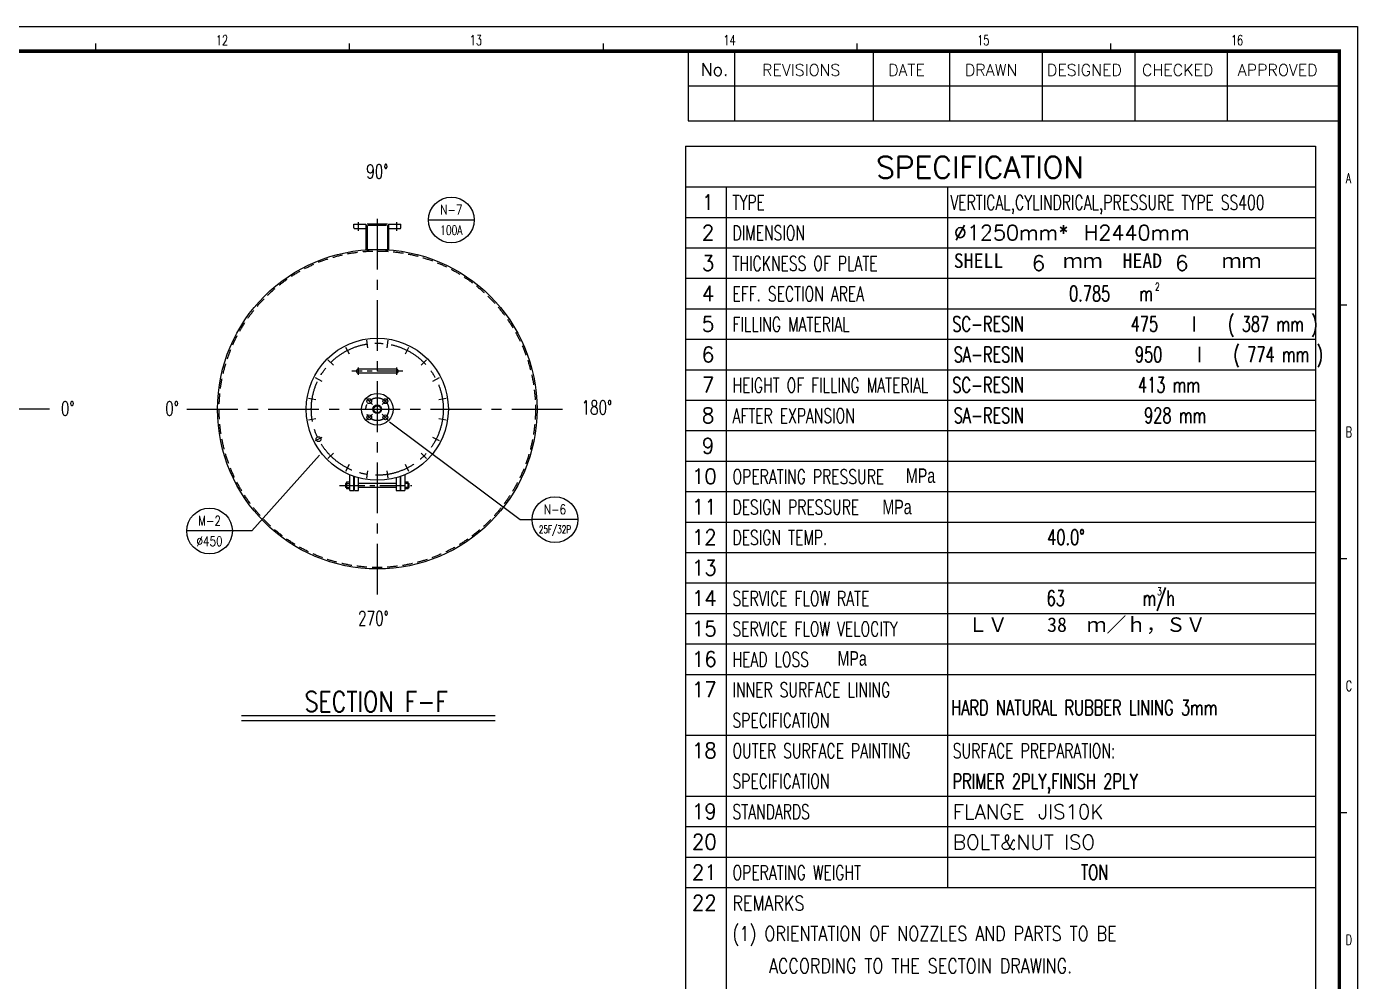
# Model space of a CAD drawing. Extents: x 0 to 36769, y -42 to 11490.
# Drawn here: x 10814 to 16058, y 7729 to 11490 of the extents above; entities that cross this region are included whole.
import ezdxf
from ezdxf.enums import TextEntityAlignment as Align

# ---------------------------------------------------------------- set-up
doc = ezdxf.new("R2010")
doc.units = 0
doc.header["$LTSCALE"] = 160
doc.header["$MEASUREMENT"] = 0
for name, pattern in [('CENTER', [2, 1.25, -0.25, 0.25, -0.25]), ('CENTER2', [1.125, 0.75, -0.125, 0.125, -0.125]), ('HIDDEN', [0.375, 0.25, -0.125])]:
    doc.linetypes.add(name, pattern=pattern)
doc.layers.get('0').update_dxf_attribs({"linetype": 'CONTINUOUS'})
for name, color, linetype in [('DIM', 7, 'CONTINUOUS'), ('T-F', 7, 'CONTINUOUS'), ('T-N', 4, 'CONTINUOUS'), ('TEXT', 7, 'CONTINUOUS'), ('TPW', 7, 'CONTINUOUS'), ('ZL', 5, 'CONTINUOUS'), ('枠', 7, 'CONTINUOUS'), ('機器', 3, 'CONTINUOUS')]:
    doc.layers.add(name, color=color, linetype=linetype)
doc.styles.add('BIGFONT', font='txt.shx', dxfattribs={"bigfont": 'bigfont'})
doc.styles.add('CHINA', font='ROMANS', dxfattribs={"bigfont": 'LSP'})
doc.styles.add('DIM', font='ROMANS', dxfattribs={"width": 0.7, "bigfont": 'EXTFONT.shx'})
doc.styles.add('NMS2', font='romans.shx', dxfattribs={"width": 0.7})
doc.styles.add('ROMANSEXTFONT', font='romans.shx', dxfattribs={"width": 0.8, "bigfont": 'extfont.shx'})
doc.dimstyles.get("Standard").update_dxf_attribs({"dimscale": 20, "dimtxt": 2.8, "dimasz": 2.5, "dimexe": 1, "dimexo": 2.5, "dimgap": 0.8, "dimtad": 1, "dimdec": 0, "dimrnd": 0.5, "dimzin": 9, "dimdsep": 46, "dimtxsty": 'ROMANSEXTFONT', "dimblk": 'OPEN', "dimcen": -0.6, "dimclrd": 256, "dimclre": 256, "dimclrt": 2, "dimadec": 0, "dimazin": 0, "dimtfac": 1, "dimtdec": 0, "dimtmove": 1, "dimatfit": 3, "dimldrblk": 'OPEN', "dimfxl": 0, "dimtvp": 1, "dimtolj": 1, "dimtzin": 9, "dimarcsym": 0})

# ---------------------------------------------------------------- blocks, each defined once
blk = doc.blocks.new('OPEN')

msp = doc.modelspace()

# ---------------------------------------------------------------- linework, layer by layer
at = {"layer": 'T-F'}
for p, q in [((11086.8863, 11392.65887), (11086.8863, 11422.65887)), ((12086.8863, 11392.65887), (12086.8863, 11422.65887)), ((13086.8863, 11392.65887), (13086.8863, 11422.65887)), ((14086.8863, 11392.65887), (14086.8863, 11422.65887)), ((15086.8863, 11392.65887), (15086.8863, 11422.65887)), ((16016.8863, 10392.65887), (15986.8863, 10392.65887)), ((16016.8863, 9392.65887), (15986.8863, 9392.65887)), ((16016.8863, 8392.65887), (15986.8863, 8392.65887))]:
    msp.add_line(p, q, dxfattribs=at)
at = {"layer": 'T-F', "const_width": 14}
msp.add_lwpolyline([(86.8863, 11392.65887), (15986.8863, 11392.65887), (15986.8863, 182.65887), (86.8863, 182.65887)], close=True, dxfattribs=at)
at = {"layer": 'TEXT'}
for p, q in [((12236.37511, 10711.70666), (12155.67511, 10711.70666)), ((12232.17511, 10706.70666), (12159.87511, 10706.70666))]:
    msp.add_line(p, q, dxfattribs=at)
at = {"layer": 'TEXT', "color": 7}
for p, q in [((12397.70328, 10728.00542), (12577.70328, 10728.00542)), ((12986.1986, 9547.44488), (12806.1986, 9547.44488)), ((11624.90358, 9502.79252), (11444.90358, 9502.79252)), ((11660.54692, 8776.46274), (12660.54692, 8776.46274)), ((11660.54692, 8756.46274), (12660.54692, 8756.46274))]:
    msp.add_line(p, q, dxfattribs=at)
for centre in [(12487.70328, 10728.00542), (12896.1986, 9547.44488), (11534.90358, 9502.79252)]:
    msp.add_circle(centre, 90, dxfattribs=at)
at = {"layer": 'TPW', "color": 2, "linetype": 'Continuous'}
for p, q in [((13420.82793, 11392.65887), (13420.82793, 11118.94367)), ((13603.30473, 11392.65887), (13603.30473, 11118.94367)), ((14149.965, 11392.65887), (14149.965, 11118.94367)), ((14450.67641, 11392.65887), (14450.67641, 11118.94367)), ((14815.63001, 11392.65887), (14815.63001, 11118.94367)), ((15180.58361, 11392.65887), (15180.58361, 11118.94367)), ((15545.53721, 11392.65887), (15545.53721, 11118.94367)), ((13420.82793, 11255.80127), (15986.8863, 11255.80127)), ((13420.82793, 11118.94367), (15986.8863, 11118.94367))]:
    msp.add_line(p, q, dxfattribs=at)
at = {"layer": 'ZL', "color": 160}
msp.add_lwpolyline([(0, 11489.58016), (16058.20392, 11489.58016), (16058.20392, 0), (0, 0)], close=True, dxfattribs=at)
at = {"layer": '枠', "color": 7, "linetype": 'Continuous'}
for p, q in [((13410.56354, 11018.10449), (13410.56354, 6914.91242)), ((13410.56354, 11018.09961), (15892.8299, 11018.09961)), ((15892.8299, 11018.10938), (15892.8299, 6914.91242)), ((13410.56354, 10858.10937), (15892.8299, 10858.10937)), ((13570.56843, 10858.10937), (13570.56843, 6914.91242)), ((14442.7446, 10858.10937), (14442.7446, 8098.12398)), ((13410.56354, 10738.10937), (15892.8299, 10738.10937)), ((13410.56354, 10618.10937), (15892.8299, 10618.10937)), ((13410.56354, 10498.10937), (15892.8299, 10498.10937)), ((13410.56354, 10378.10937), (15892.8299, 10378.10937)), ((13410.56354, 10258.10937), (15892.8299, 10258.10937)), ((13410.56354, 10138.10936), (15892.8299, 10138.10936)), ((13410.56354, 10018.10936), (15892.8299, 10018.10936)), ((13410.56354, 9898.10936), (15892.8299, 9898.10936)), ((13410.56354, 9778.10936), (15892.8299, 9778.10936)), ((13410.56354, 9658.10936), (15892.8299, 9658.10936)), ((13410.56354, 9538.10935), (15892.8299, 9538.10935)), ((13410.56354, 9418.10935), (15892.8299, 9418.10935)), ((13410.56354, 9298.10935), (15892.8299, 9298.10935)), ((13410.56354, 9178.124), (15892.8299, 9178.124)), ((13410.56354, 9058.124), (15892.8299, 9058.124)), ((13410.56354, 8938.12399), (15892.8299, 8938.12399)), ((13410.56354, 8698.12399), (15892.8299, 8698.12399)), ((13410.56354, 8458.12399), (15892.8299, 8458.12399)), ((13410.56354, 8338.12399), (15892.8299, 8338.12399)), ((13410.56354, 8218.12398), (15892.8299, 8218.12398)), ((13410.56354, 8098.12398), (15892.8299, 8098.12398))]:
    msp.add_line(p, q, dxfattribs=at)
at = {"layer": '機器'}
for p, q in [((12103.52511, 10696.70666), (12103.52511, 10711.70666)), ((12103.52511, 10711.70666), (12151.47511, 10711.70666)), ((12151.47511, 10711.70666), (12151.47511, 10611.70666)), ((12151.47511, 10706.70666), (12155.67511, 10706.70666)), ((12155.67511, 10706.70666), (12155.67511, 10611.70666)), ((12236.37511, 10706.70666), (12236.37511, 10611.70666)), ((12236.37511, 10706.70666), (12240.57511, 10706.70666)), ((12240.57511, 10711.70666), (12240.57511, 10611.70666)), ((12240.57511, 10711.70666), (12288.52512, 10711.70666)), ((12288.52512, 10696.70666), (12288.52512, 10711.70666)), ((12106.5251, 10693.70666), (12151.02511, 10693.70666)), ((12151.47511, 10693.70666), (12151.02511, 10693.70666)), ((12241.02511, 10693.70666), (12240.57511, 10693.70666)), ((12241.02511, 10693.70666), (12285.52512, 10693.70666)), ((12151.47511, 10609.74168), (12151.47511, 10611.70666)), ((12155.67511, 10610.09528), (12155.67511, 10611.70666)), ((12236.37511, 10610.09528), (12236.37511, 10611.70666)), ((12240.57511, 10609.74168), (12240.57511, 10611.70666)), ((12271.02586, 10140.38824), (12121.0268, 10140.38824)), ((12271.02586, 10124.38955), (12121.0268, 10124.38955)), ((12088.02354, 9662.38876), (12088.02354, 9724.05106)), ((12104.02468, 9662.38876), (12104.02468, 9717.9304)), ((12106.02421, 9662.38876), (12106.02421, 9717.24436)), ((12122.02535, 9662.38876), (12122.02535, 9712.34196)), ((12270.02976, 9712.3444), (12270.02976, 9662.3906)), ((12286.02845, 9717.24924), (12286.02845, 9662.3906)), ((12288.03043, 9717.93528), (12288.03043, 9662.3906)), ((12304.02912, 9724.05595), (12304.02912, 9662.3906)), ((12071.0263, 9690.39167), (12071.0263, 9674.39297)), ((12075.02536, 9690.39152), (12071.0263, 9690.39152)), ((12075.02536, 9674.39282), (12071.0263, 9674.39282)), ((12075.02536, 9696.24378), (12075.02536, 9668.54087)), ((12075.02536, 9696.24073), (12088.02598, 9696.24073)), ((12075.02536, 9674.37527), (12088.02598, 9674.37527)), ((12088.02598, 9668.54071), (12075.02536, 9668.54071)), ((12075.02552, 9690.38389), (12088.02614, 9690.38374)), ((12088.02598, 9662.40006), (12104.02712, 9662.40006)), ((12106.02665, 9662.38785), (12122.02779, 9662.38785)), ((12270.02732, 9674.38992), (12122.02535, 9674.38992)), ((12270.02732, 9690.38862), (12122.02779, 9690.38862)), ((12270.02732, 9662.38785), (12286.02845, 9662.38785)), ((12288.02799, 9662.38053), (12304.02912, 9662.38053)), ((12317.0273, 9668.54071), (12304.02668, 9668.54071)), ((12317.02867, 9674.38565), (12304.02805, 9674.38565)), ((12304.02912, 9696.24073), (12317.0273, 9696.24073)), ((12317.0273, 9690.38862), (12304.02912, 9690.38862)), ((12317.0273, 9668.54087), (12317.0273, 9696.24378)), ((12317.0273, 9690.39152), (12321.02636, 9690.39152)), ((12317.0273, 9674.39282), (12321.02636, 9674.39282)), ((12321.02636, 9674.39297), (12321.02636, 9690.39167))]:
    msp.add_line(p, q, dxfattribs=at)
at = {"layer": '機器', "color": 1, "linetype": 'CENTER'}
for p, q in [((12121.02511, 10719.45434), (12121.02511, 10685.65899)), ((12196.02511, 10732.39105), (12196.02511, 9232.39105)), ((12271.02512, 10719.45434), (12271.02512, 10685.65899)), ((12071.17706, 10227.41029), (12084.79689, 10200.67998)), ((12152.99535, 10254.00571), (12157.68885, 10224.37224)), ((12234.33726, 10224.37529), (12239.0303, 10254.00632)), ((12307.2512, 10200.68426), (12320.87103, 10227.41457)), ((12001.56668, 10176.84948), (12022.78027, 10155.63589)), ((12369.26247, 10155.63284), (12390.47591, 10176.84613)), ((12121.0268, 10147.38782), (12121.0268, 10117.38996)), ((12271.02586, 10147.38782), (12271.02586, 10117.38996)), ((11950.99245, 10107.2385), (11977.7252, 10093.61745)), ((12414.32671, 10093.60799), (12441.05503, 10107.2269)), ((11924.39611, 10025.40876), (11954.02684, 10020.71572)), ((12438.00309, 10020.71053), (12467.63397, 10025.40388)), ((10904.69232, 9982.39105), (9404.69232, 9982.39105)), ((11446.02511, 9982.39105), (12946.02511, 9982.39105)), ((11954.03035, 9944.06181), (11924.39703, 9939.36847)), ((12467.62711, 9939.37213), (12437.99638, 9944.06517)), ((11977.73191, 9871.15184), (11950.99916, 9857.53079)), ((12441.05015, 9857.54422), (12414.31953, 9871.16405)), ((12022.7818, 9809.15201), (12001.56821, 9787.93842)), ((12390.47759, 9787.93842), (12369.26415, 9809.15201)), ((12084.79475, 9764.09419), (12071.17492, 9737.36388)), ((12320.87759, 9737.35625), (12307.25776, 9764.08656)), ((12157.68473, 9740.40987), (12152.99154, 9710.77884)), ((12239.03732, 9710.77182), (12234.34428, 9740.40285))]:
    msp.add_line(p, q, dxfattribs=at)
at = {"layer": '機器', "color": 0}
msp.add_line((12155.67511, 10611.70666), (12236.37511, 10611.70666), dxfattribs=at)
at = {"layer": '機器', "color": 1, "linetype": 'CENTER', "ltscale": 0.5}
for p, q in [((12296.02855, 10132.39011), (12096.02655, 10132.39011)), ((12046.60223, 9682.39095), (12332.3546, 9682.39095))]:
    msp.add_line(p, q, dxfattribs=at)
at = {"layer": '機器', "color": 7, "linetype": 'CENTER'}
for p, q in [((12151.32943, 10027.08674), (12177.08117, 10001.335)), ((12240.7208, 10027.08674), (12214.96905, 10001.335)), ((12177.08117, 9963.44711), (12151.32943, 9937.69537)), ((12214.96905, 9963.44711), (12240.7208, 9937.69537))]:
    msp.add_line(p, q, dxfattribs=at)
at = {"layer": '機器'}
for centre, radius in [((12196.02511, 9982.39105), 629.31561), ((12196.02511, 9982.39105), 280.00189), ((12196.02511, 9982.39105), 62.50002), ((12164.2053, 10014.21087), 9.5), ((12227.84493, 10014.21087), 9.5), ((12196.02511, 9982.39105), 17), ((12196.02511, 9982.39105), 13.8), ((12164.2053, 9950.57124), 9.5), ((12227.84492, 9950.57124), 9.5), ((11964.36721, 9864.343), 9.50009)]:
    msp.add_circle(centre, radius, dxfattribs=at)
at = {"layer": '機器', "color": 6, "linetype": 'HIDDEN'}
msp.add_circle((12196.02511, 9982.39105), 623.31561, dxfattribs=at)
at = {"layer": '機器', "color": 1, "linetype": 'CENTER', "ltscale": 0.8}
msp.add_circle((12196.02511, 9982.39105), 260.00169, dxfattribs=at)
at = {"layer": '機器', "color": 0, "linetype": 'CENTER2'}
msp.add_circle((12196.02511, 9982.39105), 45.00001, dxfattribs=at)
at = {"layer": '機器'}
for centre, radius, start, end in [((12106.5251, 10696.70666), 2.99999, 180, 270), ((12285.52512, 10696.70666), 2.99999, 270, 360), ((12121.0268, 10132.39011), 8.00007, 90, 270), ((12271.02586, 10132.39011), 8.00007, 270, 90)]:
    msp.add_arc(centre, radius, start, end, dxfattribs=at)

# ---------------------------------------------------------------- texts
at = {"color": 2}
for s, height, style, p in [('SPECIFICATION', 86.1, 'BIGFONT', (14161.6654, 10892.45938)), ('%%c1250mm*', 60, 'CHINA', (14467.74543, 10648.10449)), ('H2440mm', 60, 'CHINA', (14980.98098, 10648.09961)), ('6', 60, 'CHINA', (14776.07876, 10528.10449)), ('6', 60, 'CHINA', (15340.74671, 10528.10449)), ('FLANGE\u3000JIS10K', 57.1999998, 'CHINA', (14463.83384, 8368.23908)), ('BOLT&NUT ISO', 57.4, 'CHINA', (14463.83384, 8248.13898))]:
    msp.add_text(s, height=height, dxfattribs=dict(at, style=style)).set_placement(p)
for s, height, style, width, p in [(' 1', 60, 'ROMANSEXTFONT', 0.953125, (13435.56834, 10768.10938)), ('TYPE', 57.4, 'DIM', 0.7, (13595.63843, 10768.12425)), ('VERTICAL,CYLINDRICAL,PRESSURE TYPE SS400', 57.4, 'DIM', 0.7, (14454.0303, 10768.12425)), (' 2', 60, 'ROMANSEXTFONT', 0.953125, (13435.56834, 10648.10938)), ('DIMENSION', 57.4, 'DIM', 0.7, (13595.63843, 10648.12425)), (' 3', 60, 'ROMANSEXTFONT', 0.953125, (13435.56834, 10528.10938)), ('THICKNESS OF PLATE', 57.4, 'DIM', 0.7, (13595.63843, 10528.12425)), (' 4', 60, 'ROMANSEXTFONT', 0.953125, (13435.56834, 10408.10938)), ('EFF. SECTION AREA', 57.4, 'DIM', 0.7, (13595.63843, 10408.12425)), ('0.785', 60, 'DIM', 0.7, (14922.33029, 10408.10938)), ('m', 60, 'DIM', 0.7, (15198.89062, 10408.10938)), ('2', 30, 'DIM', 0.7, (15261.00568, 10449.8945)), (' 5', 60, 'ROMANSEXTFONT', 0.953125, (13435.56834, 10288.10938)), ('FILLING MATERIAL', 57.4, 'DIM', 0.7, (13595.63843, 10288.12425)), ('SC-RESIN', 60, 'DIM', 0.7, (14462.07037, 10288.10938)), ('475    l    ( 387 mm )', 60, 'DIM', 0.7, (15165.09101, 10288.10938)), (' 6', 60, 'ROMANSEXTFONT', 0.953125, (13435.56834, 10168.10938)), ('SA-RESIN', 60, 'DIM', 0.7, (14467.47988, 10168.10937)), ('  950    l    ( 774 mm )', 60, 'DIM', 0.7, (15123.93179, 10168.10937)), (' 7', 60, 'ROMANSEXTFONT', 0.953125, (13435.56834, 10048.10938)), ('HEIGHT OF FILLING MATERIAL ', 57.4, 'DIM', 0.7, (13595.63843, 10048.12425)), ('SC-RESIN', 60, 'DIM', 0.7, (14462.07037, 10048.10937)), (' 413 mm ', 60, 'DIM', 0.7, (15165.09101, 10048.10937)), (' 8', 60, 'ROMANSEXTFONT', 0.953125, (13435.56834, 9928.10938)), ('AFTER EXPANSION', 57.4, 'DIM', 0.7, (13595.63843, 9928.12425)), ('SA-RESIN', 60, 'DIM', 0.7, (14467.47988, 9928.10937)), ('   928 mm ', 60, 'DIM', 0.7, (15123.93179, 9928.10937)), (' 9', 60, 'ROMANSEXTFONT', 0.953125, (13435.56834, 9808.10938)), ('10', 60, 'ROMANSEXTFONT', 0.953125, (13435.56834, 9688.10938)), ('OPERATING PRESSURE', 57.4, 'DIM', 0.7, (13595.63843, 9688.12418)), ('11', 60, 'ROMANSEXTFONT', 0.953125, (13435.56834, 9568.10938)), ('DESIGN PRESSURE', 57.4, 'DIM', 0.7, (13595.63843, 9568.12418)), ('12', 60, 'ROMANSEXTFONT', 0.953125, (13435.56834, 9448.10938)), ('DESIGN TEMP.', 57.4, 'DIM', 0.7, (13595.63843, 9448.12433)), ('40.0%%d', 60, 'DIM', 0.7, (14835.88305, 9448.10936)), ('13', 60, 'ROMANSEXTFONT', 0.953125, (13435.56834, 9328.10938)), ('14', 60, 'ROMANSEXTFONT', 0.953125, (13435.56834, 9208.11914)), ('SERVICE FLOW RATE', 57.4, 'DIM', 0.7, (13595.63843, 9208.1341)), ('63', 60, 'DIM', 0.7, (14833.49656, 9208.12401)), ('m/h', 60, 'DIM', 0.7, (15211.53985, 9208.12401)), ('3', 30, 'DIM', 0.7, (15269.15377, 9249.90427)), ('15', 60, 'ROMANSEXTFONT', 0.953125, (13435.56834, 9088.12403)), ('SERVICE FLOW VELOCITY', 57.4, 'DIM', 0.7, (13595.63843, 9088.13898)), ('16', 60, 'ROMANSEXTFONT', 0.953125, (13435.56834, 8968.12403)), ('HEAD LOSS', 57.4, 'DIM', 0.7, (13595.63843, 8968.13898)), ('17', 60, 'ROMANSEXTFONT', 0.953125, (13435.57322, 8848.12403)), ('INNER SURFACE LINING', 57.4, 'DIM', 0.7, (13595.64332, 8848.13898)), ('HARD NATURAL RUBBER LINING 3mm', 60, 'DIM', 0.7, (14457.64918, 8776.90993)), ('SPECIFICATION', 57.4, 'DIM', 0.7, (13595.64332, 8728.13898)), ('18', 60, 'ROMANSEXTFONT', 0.953125, (13435.57322, 8608.12403)), ('OUTER SURFACE PAINTING', 57.4, 'DIM', 0.7, (13595.64332, 8608.13898)), ('SURFACE PREPARATION:', 57.4, 'DIM', 0.7, (14463.83384, 8608.13898)), ('SPECIFICATION', 57.4, 'DIM', 0.7, (13595.64332, 8488.13897)), ('PRIMER 2PLY,FINISH 2PLY', 60, 'DIM', 0.7, (14462.84657, 8486.83817)), ('19', 60, 'ROMANSEXTFONT', 0.953125, (13435.57322, 8368.12403)), ('STANDARDS', 57.4, 'DIM', 0.7, (13595.64332, 8368.13898)), ('20', 60, 'ROMANSEXTFONT', 0.953125, (13435.57322, 8248.12403)), ('21', 60, 'ROMANSEXTFONT', 0.953125, (13435.57322, 8128.12403)), ('OPERATING WEIGHT', 57.4, 'DIM', 0.7, (13595.64332, 8128.13898)), ('                TON', 60, 'DIM', 0.7, (14467.74947, 8128.12403)), ('22', 60, 'ROMANSEXTFONT', 0.953125, (13435.57322, 8008.12403)), ('REMARKS', 57.4, 'ROMANSEXTFONT', 0.8, (13595.64332, 8008.1341)), ('(1) ORIENTATION OF NOZZLES AND PARTS TO BE ', 57.4, 'ROMANSEXTFONT', 0.8, (13595.64332, 7888.1341)), ('ACCORDING TO THE SECTOIN DRAWING.', 57.4, 'ROMANSEXTFONT', 0.8, (13739.54994, 7760.87136))]:
    msp.add_text(s, height=height, dxfattribs=dict(at, style=style, width=width)).set_placement(p)
at = {"color": 2, "attachment_point": 1}
for s, insert, char_height, width, style in [('{\\fSimSun|b0|i0|c134|p2;\\C4;SHELL\u3000\u3000\u3000ｍｍ\u3000HEAD\u3000\u3000\u3000ｍｍ}', (14467.56223, 10596.39468), 57.4, 2000, 'CHINA'), ('{\\fArial|b0|i0|c0|p32;MPa}', (14279.18102, 9749.621), 57.4, 933.0525454, 'DIM'), ('{\\fArial|b0|i0|c0|p32;MPa}', (14186.43783, 9626.02288), 57.4, 933.0525454, 'DIM'), ('{\\fSimSun|b0|i0|c134|p2;\\C4;ＬＶ\u3000\u300038\u3000ｍ／ｈ，ＳＶ  }', (14523.68578, 9162.52987), 57.1999998, 1200, 'CHINA'), ('{\\fArial|b0|i0|c0|p32;MPa}', (14009.59997, 9029.48208), 57.4, 933.0525454, 'DIM')]:
    msp.add_mtext(s, dxfattribs=dict(at, insert=insert, char_height=char_height, width=width, style=style))
at = {"layer": 'T-N', "color": 4, "style": 'NMS2', "width": 0.7}
for s, p in [('12', (11560.21623, 11416.21331)), ('13', (12560.21623, 11416.21331)), ('14', (13560.21623, 11416.21331)), ('15', (14560.21623, 11416.21331)), ('16', (15560.21623, 11416.21331)), ('A', (16012.39889, 10872.46882)), ('B', (16012.39889, 9872.46882)), ('C', (16012.39889, 8872.46882)), ('D', (16012.39889, 7872.46882))]:
    msp.add_text(s, height=40, dxfattribs=at).set_placement(p)
at = {"layer": 'TEXT', "color": 2}
for s, height, style, width, p in [('N-7', 37.5, 'ROMANSEXTFONT', 0.8, (12487.70328, 10768.50542)), ('100A', 37.5, 'NMS2', 0.7, (12487.70328, 10687.50542)), ('N-6', 37.5, 'ROMANSEXTFONT', 0.8, (12896.1986, 9587.94488)), ('M-2', 37.5, 'ROMANSEXTFONT', 0.8, (11534.90358, 9543.29252)), ('25F/32P', 30, 'NMS2', 0.7, (12896.1986, 9506.94488)), ('%%C450', 37.5, 'ROMANSEXTFONT', 0.8, (11534.90358, 9462.29252)), ('SECTION F-F', 80, 'ROMANSEXTFONT', 0.8, (12191.8735, 8830.96806))]:
    msp.add_text(s, height=height, dxfattribs=dict(at, style=style, width=width)).set_placement(p, align=Align.MIDDLE)
at = {"layer": 'TPW', "color": 2, "linetype": 'Continuous', "style": 'CHINA'}
for s, height, p in [('No.', 50.18112, (13470.28243, 11295.71807)), ('REVISIONS', 45.6192, (13712.13615, 11295.71807)), ('DATE', 45.6192, (14208.86585, 11295.71807)), ('DRAWN', 45.6192, (14511.63936, 11295.71807)), ('DESIGNED', 45.6192, (14834.97027, 11295.71807)), ('CHECKED', 45.6192, (15209.47283, 11295.71807)), ('APPROVED', 45.6192, (15586.79109, 11295.71807))]:
    msp.add_text(s, height=height, dxfattribs=at).set_placement(p)
at = {"layer": '機器', "color": 2, "style": 'DIM', "width": 0.7}
for s, p in [('90%%d', (12152.37254, 10891.06047)), ('180%%d', (13000.56415, 9961.18302)), ('0%%d', (10949.19079, 9957.10191)), ('0%%d', (11360.45998, 9957.10191)), ('270%%d', (12120.23547, 9130.77818))]:
    msp.add_text(s, height=56, dxfattribs=at).set_placement(p)

# ---------------------------------------------------------------- leaders
at = {"layer": 'DIM'}
for points in [[(12244.64121, 9933.15994), (12758.3675, 9547.44488), (12806.1986, 9547.44488)], [(11968.19701, 9801.87059), (11701.89558, 9502.79252), (11622.04469, 9502.79252)]]:
    msp.add_leader(points, dimstyle='Standard', override={"dimgap": 0.8, "dimtad": 0, "dimldrblk": 'OPEN'}, dxfattribs=at)

doc.saveas('drawing.dxf')
